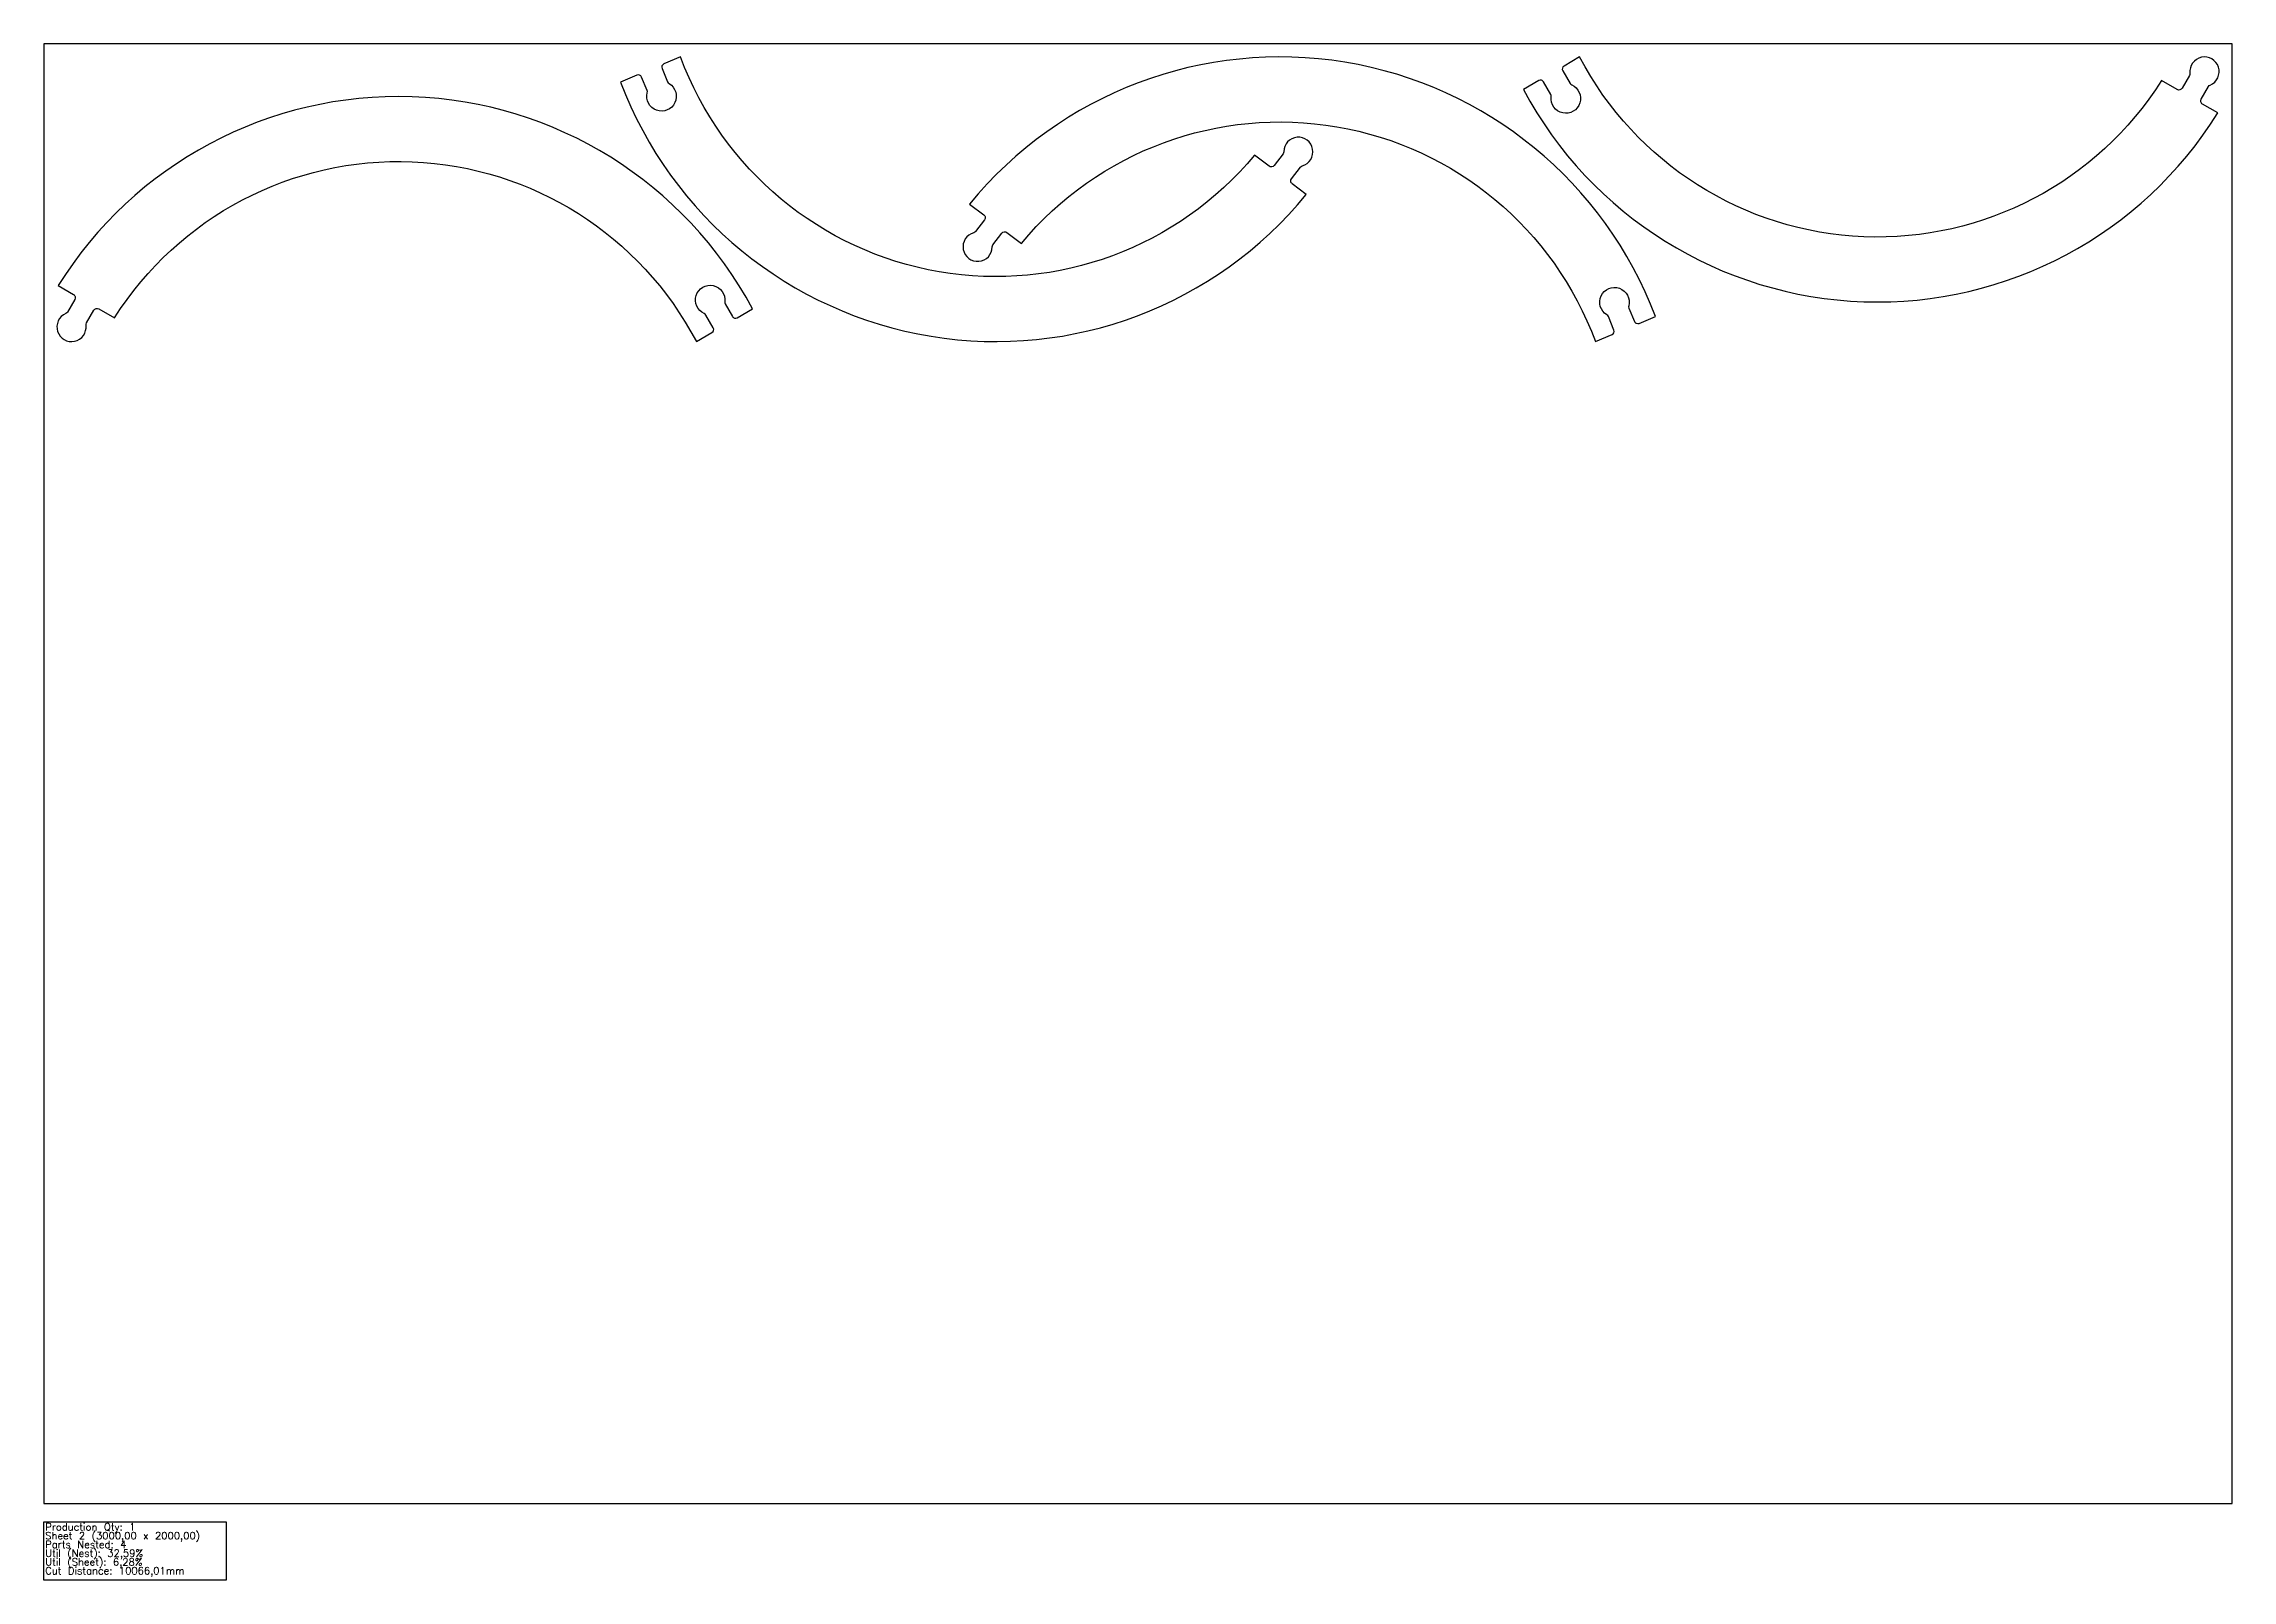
# Model space of a CAD drawing. Header units: millimetres. Extents: x 3150 to 6150, y -105 to 2000.
import ezdxf

# ---------------------------------------------------------------- set-up
doc = ezdxf.new("R2010")
doc.units = ezdxf.units.MM
doc.layers.add('sheet', color=24, linetype='Continuous')
doc.layers.add('Stats', color=7, linetype='Continuous')
doc.styles.get("Standard").update_dxf_attribs({"font": 'txt.shx'})

msp = doc.modelspace()

# ---------------------------------------------------------------- linework, layer by layer
at = {"color": 7}
for points in [[(4022.9, 1982), (4000, 1972.4, 0.413209), (3997.5, 1966.2), (4005.2, 1947.7, 0.162278), (4007.2, 1945.4, -2), (3977.3, 1933, 0.162278), (3977, 1936), (3969.4, 1954.4, 0.415219), (3963.2, 1956.9), (3940.8, 1947.5, 0.577199), (4880.7, 1793.5), (4861.4, 1808.2, -0.415219), (4860.5, 1815.2), (4872.6, 1831, -0.162278), (4875.2, 1832.8, 2), (4849.8, 1852.2, -0.162278), (4848.8, 1849.2), (4836.6, 1833.3, -0.413209), (4829.6, 1832.4), (4809.8, 1847.4, -0.577169)], [(5277.1, 1592), (5299.9, 1601.6, 0.413209), (5302.5, 1607.8), (5294.8, 1626.3, 0.162278), (5292.8, 1628.6, -2), (5322.7, 1641, 0.162278), (5323, 1638), (5330.6, 1619.6, 0.415219), (5336.8, 1617), (5359.2, 1626.4, 0.577199), (4419.2, 1780.5), (4438.6, 1765.8, -0.415219), (4439.5, 1758.8), (4427.4, 1743, -0.162278), (4424.8, 1741.2, 2), (4450.2, 1721.7, -0.162278), (4451.2, 1724.7), (4463.4, 1740.7, -0.413209), (4470.4, 1741.6), (4490.2, 1726.6, -0.577169)], [(5255.4, 1982), (5234, 1969.5, 0.413209), (5232.2, 1963.1), (5242.2, 1945.7, 0.162278), (5244.5, 1943.7, -2), (5216.4, 1927.5, 0.162278), (5215.8, 1930.4), (5205.9, 1947.7, 0.415219), (5199.4, 1949.5), (5178.4, 1937.3, 0.577199), (6130.3, 1905.3), (6109.3, 1917.3, -0.415219), (6107.5, 1924.2), (6117.4, 1941.4, -0.162278), (6119.8, 1943.5, 2), (6092.1, 1959.6, -0.162278), (6091.5, 1956.5), (6081.4, 1939.1, -0.413209), (6074.6, 1937.3), (6053.1, 1949.6, -0.577169)], [(4044.6, 1592), (4066, 1604.4, 0.413209), (4067.8, 1610.9), (4057.8, 1628.3, 0.162278), (4055.5, 1630.3, -2), (4083.6, 1646.5, 0.162278), (4084.2, 1643.5), (4094.1, 1626.2, 0.415219), (4100.6, 1624.5), (4121.6, 1636.7, 0.577199), (3169.7, 1668.7), (3190.7, 1656.6, -0.415219), (3192.5, 1649.8), (3182.6, 1632.5, -0.162278), (3180.2, 1630.4, 2), (3207.9, 1614.4, -0.162278), (3208.5, 1617.5), (3218.6, 1634.9, -0.413209), (3225.4, 1636.7), (3246.9, 1624.4, -0.577169)]]:
    msp.add_lwpolyline(points, format="xyb", close=True, dxfattribs=at)
at = {"layer": 'sheet', "color": 7}
msp.add_lwpolyline([(3150, 0), (6150, 0), (6150, 2000), (3150, 2000)], close=True, dxfattribs=at)
at = {"layer": 'Stats', "color": 151}
msp.add_lwpolyline([(3150, -25), (3400, -25), (3400, -105), (3150, -105), (3150, -25)], close=True, dxfattribs=at)

# ---------------------------------------------------------------- texts
at = {"layer": 'Stats', "color": 60}
for s, p in [('Production Qty: 1', (3152, -37)), ('Sheet 2 (3000,00 x 2000,00)', (3152, -49)), ('Parts Nested: 4', (3152, -61)), ('Cut Distance: 10066,01mm', (3152, -97)), ('Util (Nest): 32,59%', (3152, -73)), ('Util (Sheet): 6,28%', (3152, -85))]:
    msp.add_text(s, height=10, dxfattribs=at).set_placement(p)

doc.saveas('drawing.dxf')
